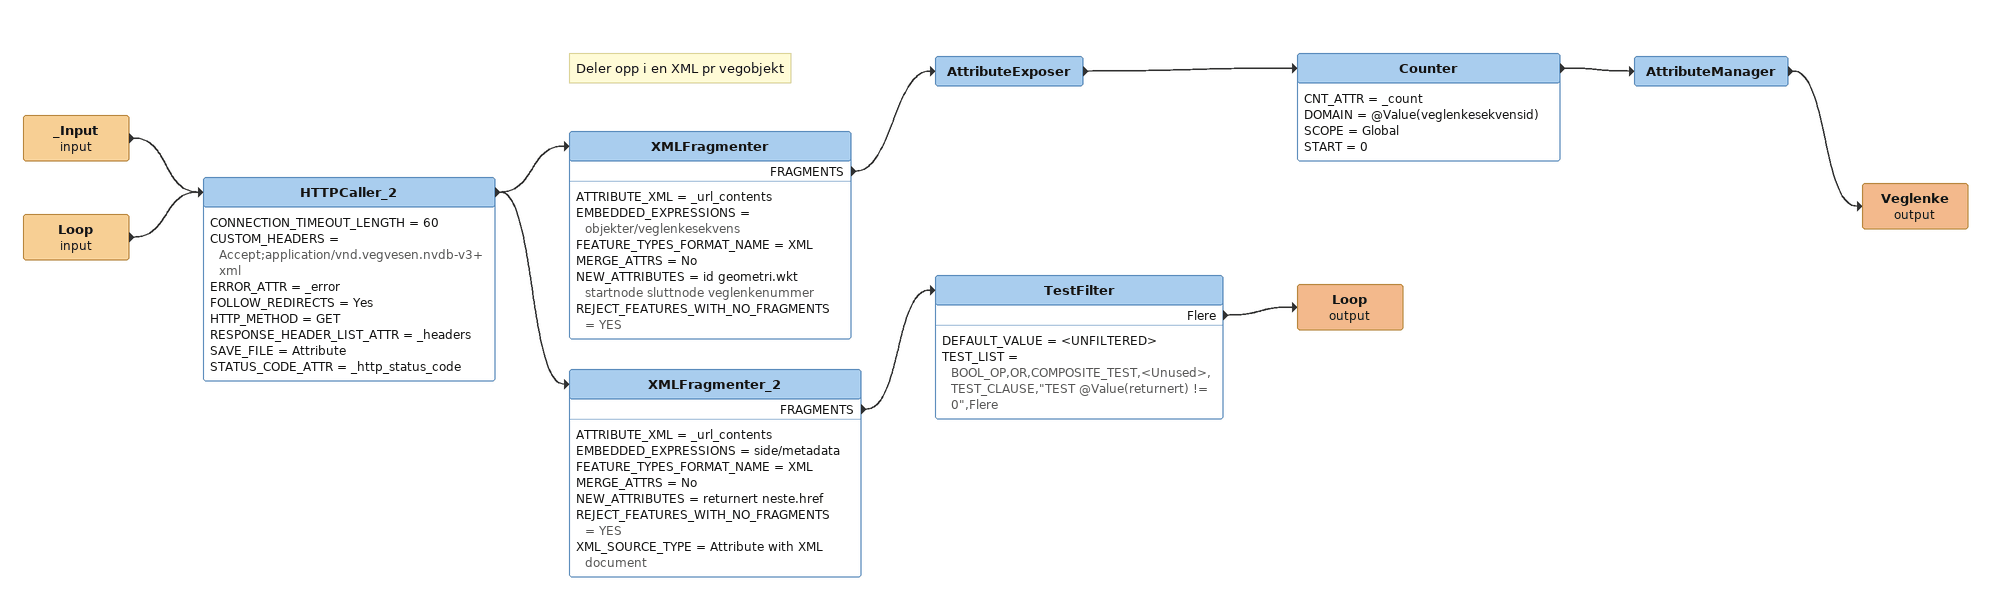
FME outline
_Input (input)
    -> HTTPCaller_2
Loop (input)
    -> HTTPCaller_2
HTTPCaller_2
    CONNECTION_TIMEOUT_LENGTH = 60
    CUSTOM_HEADERS = Accept;application/vnd.vegvesen.nvdb-v3+xml
    ERROR_ATTR = _error
    FOLLOW_REDIRECTS = Yes
    HTTP_METHOD = GET
    RESPONSE_HEADER_LIST_ATTR = _headers
    SAVE_FILE = Attribute
    STATUS_CODE_ATTR = _http_status_code
    -> XMLFragmenter_2
    -> XMLFragmenter
Note: Deler opp i en XML pr vegobjekt
XMLFragmenter
    ATTRIBUTE_XML = _url_contents
    EMBEDDED_EXPRESSIONS = objekter/veglenkesekvens
    FEATURE_TYPES_FORMAT_NAME = XML
    MERGE_ATTRS = No
    NEW_ATTRIBUTES = id geometri.wkt startnode sluttnode veglenkenummer
    REJECT_FEATURES_WITH_NO_FRAGMENTS = YES
    FRAGMENTS -> AttributeExposer
AttributeExposer
    -> Counter
Counter
    CNT_ATTR = _count
    DOMAIN = @Value(veglenkesekvensid)
    SCOPE = Global
    START = 0
    -> AttributeManager
AttributeManager
    -> Veglenke (output)
Veglenke (output)
XMLFragmenter_2
    ATTRIBUTE_XML = _url_contents
    EMBEDDED_EXPRESSIONS = side/metadata
    FEATURE_TYPES_FORMAT_NAME = XML
    MERGE_ATTRS = No
    NEW_ATTRIBUTES = returnert neste.href
    REJECT_FEATURES_WITH_NO_FRAGMENTS = YES
    XML_SOURCE_TYPE = Attribute with XML document
    FRAGMENTS -> TestFilter
TestFilter
    DEFAULT_VALUE = <UNFILTERED>
    TEST_LIST = BOOL_OP,OR,COMPOSITE_TEST,<Unused>,TEST_CLAUSE,"TEST @Value(returnert) != 0",Flere
    Flere -> Loop (output)
Loop (output)
